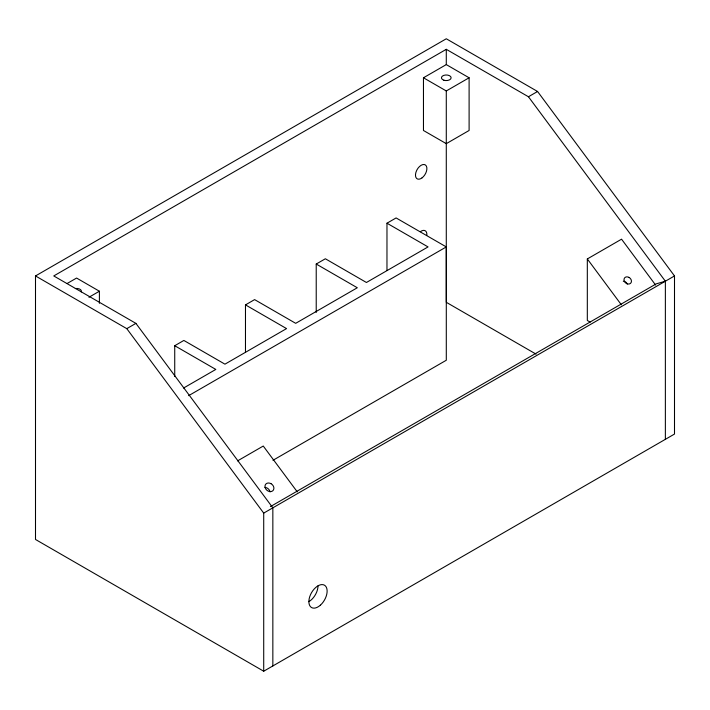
<?xml version="1.0" encoding="UTF-8"?>
<svg xmlns="http://www.w3.org/2000/svg" width="710" height="710" viewBox="0 0 710 710"><rect width="100%" height="100%" fill="white"/><g stroke="black" fill="none" stroke-linecap="round" stroke-linejoin="round"><path stroke-width="1.06" d="M174.731 376.522L174.731 345.717L183.863 340.445L224.946 364.168L286.556 328.597L245.483 304.883L245.474 352.187M316.225 312.453L316.225 264.04L325.358 258.768L366.431 282.491L428.05 246.92L386.977 223.206L386.968 270.51M386.977 223.206L396.1 217.934L446.306 246.92L446.297 360.245L272.951 460.311M420.373 231.673L421.855 230.794A8.067 4.659 -60 0 1 426.825 233.528L426.843 235.232M35.5 275.942L446.288 38.775L537.568 91.483L674.5 275.942L674.5 434.058L263.712 671.225L35.5 539.467L35.5 275.942L126.788 328.65L263.712 513.108L263.712 671.225M665.368 439.33L665.368 281.213L528.444 96.755L446.288 49.318L53.756 275.942L135.912 323.378L272.844 507.836L272.844 665.953M67.068 283.538L76.582 278.054L99.4 291.224L99.4 303.303M423.462 77.781L446.288 64.601L469.106 77.781L469.106 130.48L446.288 143.66L423.462 130.48L423.462 77.781L446.288 90.951L469.106 77.781M88.936 297.268L99.4 291.224M126.788 328.65L135.912 323.378M528.444 96.755L537.568 91.483M245.483 304.883L254.606 299.611L295.688 323.325L357.308 287.754L316.225 264.04M183.579 388.033L215.813 369.431L174.731 345.717M188.674 395.639L446.306 246.92M237.584 460.87L263.259 446.04L297.295 491.897M590.134 322.1L587.321 320.476L587.321 258.946L621.552 239.181L655.596 285.038M270.43 506.594L656.244 283.849L665.368 281.213M263.712 513.108L674.5 275.942M536.077 354.139L446.288 302.3L446.288 90.951M587.321 258.946L621.356 304.794M446.288 49.318L446.288 64.601M623.309 281.249A4.029 3.222 40.9 0 1 624.276 281.408L625.217 281.808A4.029 3.222 40.9 0 1 627.303 284.071M75.322 288.526A4.837 2.796 0 0 1 81.251 291.952M318.009 585.83A12.913 7.455 -60 0 1 308.877 601.636M264.883 487.379A4.837 3.878 40.9 0 1 266.046 487.584L267.182 488.063A4.837 3.878 40.9 0 1 270.031 491.897M422.042 177.864L420.551 178.76A8.067 4.659 -60 0 1 415.545 176.089L415.51 174.394A8.067 4.659 -60 0 1 421.065 165.323A8.067 4.659 -60 0 1 426.825 167.595L426.852 169.299A8.067 4.659 -60 0 1 422.042 177.864M629.016 277.424L628.075 277.024A4.029 3.222 40.9 0 0 624.046 279.349L624.081 280.272A4.029 3.222 40.9 0 0 626.451 283.467L627.391 283.867A4.029 3.222 40.9 0 0 631.421 281.542L631.385 280.619A4.029 3.222 40.9 0 0 629.016 277.424M270.98 483.679L269.844 483.199A4.837 3.878 40.9 0 0 264.999 485.995L265.052 487.104A4.837 3.878 40.9 0 0 267.901 490.938L269.028 491.418A4.837 3.878 40.9 0 0 273.874 488.622L273.829 487.513A4.837 3.878 40.9 0 0 270.98 483.679M443.865 80.203A4.837 2.796 0 0 0 451.125 77.781A4.837 2.796 0 0 0 443.865 75.358A4.837 2.796 0 0 0 443.865 80.203M320.37 605.186A12.913 7.455 -60 0 0 324.461 585.191A12.913 7.455 -60 0 0 309.187 598.734A12.913 7.455 -60 0 0 320.37 605.186"/></g></svg>
